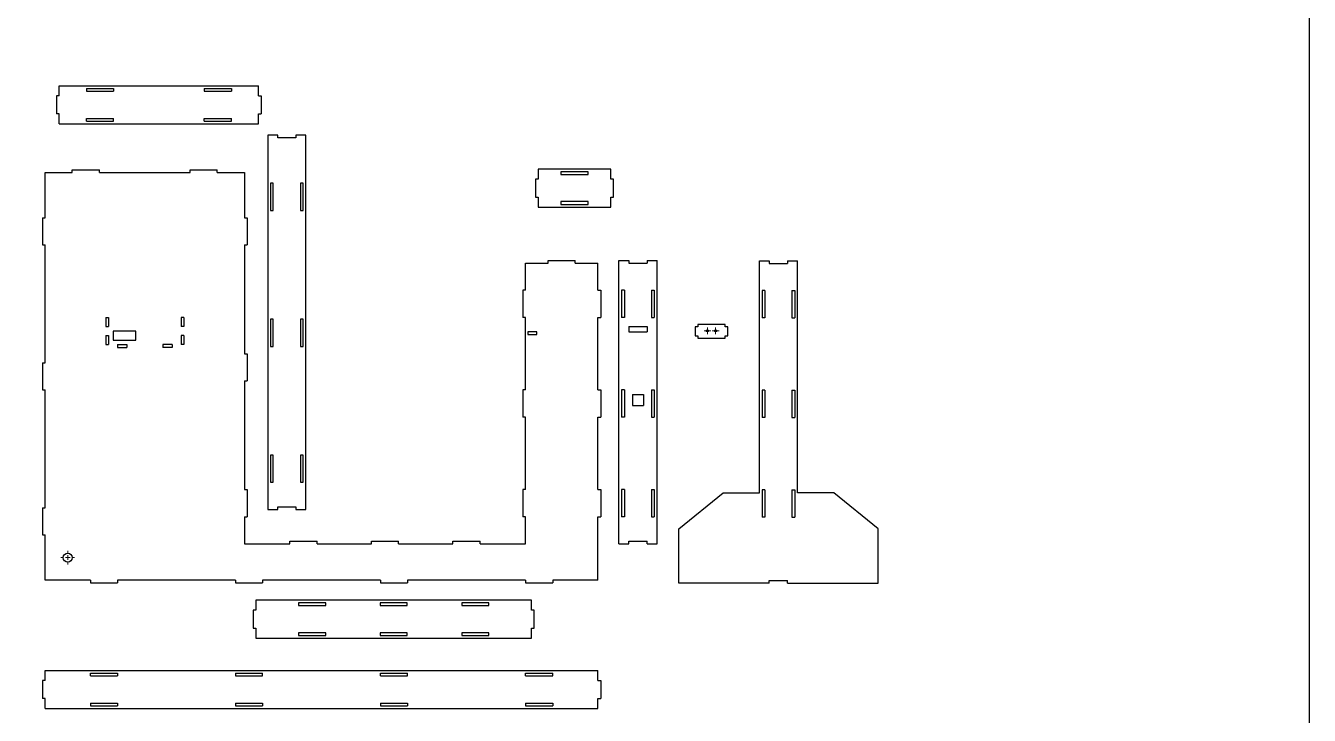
# Model space of a CAD drawing. Header units: millimetres. Extents: x 3605 to 6118, y -778 to 2197.
# Drawn here: x 4702 to 6118, y -2 to 759 of the extents above; entities that cross this region are included whole.
import ezdxf

# ---------------------------------------------------------------- set-up
doc = ezdxf.new("R2010")
doc.units = ezdxf.units.MM

# ---------------------------------------------------------------- blocks, each defined once
blk = doc.blocks.new('SW_CENTERMARKSYMBOL_0')
at = {"color": 0, "linetype": 'Continuous', "lineweight": 0}
for p, q in [((-1, 0), (-1.5, 0)), ((0, 0), (-0.5, 0)), ((0, 1), (0, 1.5)), ((0, 0), (0, 0.5)), ((0, 0), (0, -0.5)), ((0, 0), (0.5, 0)), ((1, 0), (1.5, 0)), ((0, -1), (0, -1.5))]:
    blk.add_line(p, q, dxfattribs=at)
blk = doc.blocks.new('SW_CENTERMARKSYMBOL_18')
at = {"color": 0, "linetype": 'Continuous', "lineweight": 0}
for p, q in [((-0.5, 0), (-0.75, 0)), ((0, 0), (-0.5, 0)), ((0, 0.5), (0, 0.75)), ((0, 0), (0, 0.5)), ((0, 0), (0, -0.5)), ((0, 0), (0.5, 0)), ((0.5, 0), (0.75, 0)), ((0, -0.5), (0, -0.75))]:
    blk.add_line(p, q, dxfattribs=at)
blk = doc.blocks.new('SW_CENTERMARKSYMBOL_19')
at = {"color": 0, "linetype": 'Continuous', "lineweight": 0}
for p, q in [((-0.5, 0), (-0.75, 0)), ((0, 0), (-0.5, 0)), ((0, 0.5), (0, 0.75)), ((0, 0), (0, 0.5)), ((0, 0), (0, -0.5)), ((0, 0), (0.5, 0)), ((0.5, 0), (0.75, 0)), ((0, -0.5), (0, -0.75))]:
    blk.add_line(p, q, dxfattribs=at)

msp = doc.modelspace()

# ---------------------------------------------------------------- linework, layer by layer
at = {"color": 7, "linetype": 'Continuous', "lineweight": 25}
for p, q in [((4736.08, 681.759), (4736.08, 661.759)), ((4739.08, 681.759), (4736.08, 681.759)), ((4739.08, 692.759), (4959.08, 692.759)), ((4739.08, 681.759), (4739.08, 692.759)), ((4769.08, 689.759), (4799.08, 689.759)), ((4769.08, 689.759), (4769.08, 686.759)), ((4769.08, 686.759), (4799.08, 686.759)), ((4799.08, 689.759), (4799.08, 686.759)), ((4899.08, 689.759), (4929.08, 689.759)), ((4899.08, 689.759), (4899.08, 686.759)), ((4899.08, 686.759), (4929.08, 686.759)), ((4929.08, 689.759), (4929.08, 686.759)), ((4959.08, 681.759), (4959.08, 692.759)), ((4959.08, 681.759), (4962.08, 681.759)), ((4962.08, 681.759), (4962.08, 661.759)), ((4739.08, 661.759), (4736.08, 661.759)), ((4739.08, 650.759), (4739.08, 661.759)), ((4769.08, 656.759), (4799.08, 656.759)), ((4769.08, 653.759), (4769.08, 656.759)), ((4769.08, 653.759), (4799.08, 653.759)), ((4799.08, 653.759), (4799.08, 656.759)), ((4899.08, 656.759), (4929.08, 656.759)), ((4899.08, 653.759), (4899.08, 656.759)), ((4899.08, 653.759), (4929.08, 653.759)), ((4929.08, 653.759), (4929.08, 656.759)), ((4959.08, 661.759), (4962.08, 661.759)), ((4959.08, 650.759), (4959.08, 661.759)), ((4739.08, 650.759), (4959.08, 650.759)), ((4969.267, 638.2), (4969.267, 225.2)), ((4980.267, 638.2), (4969.267, 638.2)), ((4980.267, 635.2), (4980.267, 638.2)), ((5000.267, 638.2), (5000.267, 635.2)), ((5011.267, 638.2), (5000.267, 638.2)), ((5011.267, 225.2), (5011.267, 638.2)), ((5000.267, 635.2), (4980.267, 635.2)), ((4723.549, 547.139), (4723.549, 597.139)), ((4723.549, 597.139), (4753.549, 597.139)), ((4753.549, 597.139), (4753.549, 600.139)), ((4753.549, 600.139), (4783.549, 600.139)), ((4783.549, 597.139), (4783.549, 600.139)), ((4783.549, 597.139), (4883.549, 597.139)), ((4883.549, 597.139), (4883.549, 600.139)), ((4883.549, 600.139), (4913.549, 600.139)), ((4913.549, 597.139), (4913.549, 600.139)), ((4913.549, 597.139), (4943.549, 597.139)), ((4943.549, 597.139), (4943.549, 547.139)), ((5267.657, 600.906), (5267.657, 589.906)), ((5347.657, 600.906), (5267.657, 600.906)), ((5322.657, 597.906), (5292.657, 597.906)), ((5292.657, 597.906), (5292.657, 594.906)), ((5292.657, 594.906), (5322.657, 594.906)), ((5322.657, 594.906), (5322.657, 597.906)), ((5347.657, 589.906), (5347.657, 600.906)), ((4975.267, 585.2), (4972.267, 585.2)), ((4972.267, 585.2), (4972.267, 555.2)), ((4975.267, 555.2), (4975.267, 585.2)), ((5008.267, 585.2), (5005.267, 585.2)), ((5005.267, 585.2), (5005.267, 555.2)), ((5008.267, 555.2), (5008.267, 585.2)), ((5264.657, 589.906), (5264.657, 569.906)), ((5267.657, 589.906), (5264.657, 589.906)), ((5350.657, 589.906), (5347.657, 589.906)), ((5350.657, 569.906), (5350.657, 589.906)), ((5264.657, 569.906), (5267.657, 569.906)), ((5267.657, 569.906), (5267.657, 558.906)), ((5347.657, 569.906), (5350.657, 569.906)), ((5347.657, 558.906), (5347.657, 569.906)), ((4972.267, 555.2), (4975.267, 555.2)), ((5005.267, 555.2), (5008.267, 555.2)), ((5267.657, 558.906), (5347.657, 558.906)), ((5322.657, 564.906), (5292.657, 564.906)), ((5292.657, 564.906), (5292.657, 561.906)), ((5292.657, 561.906), (5322.657, 561.906)), ((5322.657, 561.906), (5322.657, 564.906)), ((4720.549, 547.139), (4720.549, 517.139)), ((4720.549, 547.139), (4723.549, 547.139)), ((4943.549, 547.139), (4946.549, 547.139)), ((4946.549, 547.139), (4946.549, 517.139)), ((4720.549, 517.139), (4723.549, 517.139)), ((4723.549, 387.139), (4723.549, 517.139)), ((4943.549, 517.139), (4946.549, 517.139)), ((4943.549, 517.139), (4943.549, 397.139)), ((5253.549, 467.139), (5253.549, 497.139)), ((5253.549, 497.139), (5278.549, 497.139)), ((5278.549, 497.139), (5278.549, 500.139)), ((5278.549, 500.139), (5308.549, 500.139)), ((5308.549, 497.139), (5308.549, 500.139)), ((5308.549, 497.139), (5333.549, 497.139)), ((5333.549, 467.139), (5333.549, 497.139)), ((5356.673, 187.149), (5356.673, 500.149)), ((5356.673, 500.149), (5367.673, 500.149)), ((5367.673, 500.149), (5367.673, 497.149)), ((5367.673, 497.149), (5387.673, 497.149)), ((5387.673, 500.149), (5387.673, 497.149)), ((5387.673, 500.149), (5398.673, 500.149)), ((5398.673, 187.149), (5398.673, 500.149)), ((5511.602, 243.734), (5511.602, 499.734)), ((5511.602, 499.734), (5522.602, 499.734)), ((5522.602, 499.734), (5522.602, 496.734)), ((5522.602, 496.734), (5542.602, 496.734)), ((5542.602, 499.734), (5542.602, 496.734)), ((5542.602, 499.734), (5553.602, 499.734)), ((5553.602, 243.734), (5553.602, 499.734)), ((5250.549, 467.139), (5250.549, 437.139)), ((5253.549, 467.139), (5250.549, 467.139)), ((5333.549, 467.139), (5336.549, 467.139)), ((5336.549, 467.139), (5336.549, 437.139)), ((5359.673, 467.149), (5359.673, 437.149)), ((5362.673, 467.149), (5359.673, 467.149)), ((5362.673, 467.149), (5362.673, 437.149)), ((5392.673, 467.149), (5392.673, 437.149)), ((5392.673, 467.149), (5395.673, 467.149)), ((5395.673, 467.149), (5395.673, 437.149)), ((5514.602, 466.734), (5514.602, 436.734)), ((5517.602, 466.734), (5514.602, 466.734)), ((5517.602, 466.734), (5517.602, 436.734)), ((5547.602, 466.734), (5547.602, 436.734)), ((5547.602, 466.734), (5550.602, 466.734)), ((5550.602, 466.734), (5550.602, 436.734)), ((4790.549, 437.139), (4790.549, 427.139)), ((4790.549, 437.139), (4793.549, 437.139)), ((4790.549, 427.139), (4793.549, 427.139)), ((4793.549, 437.139), (4793.549, 427.139)), ((4876.549, 437.139), (4873.549, 437.139)), ((4873.549, 437.139), (4873.549, 427.139)), ((4876.549, 427.139), (4873.549, 427.139)), ((4876.549, 437.139), (4876.549, 427.139)), ((4975.267, 435.2), (4972.267, 435.2)), ((4972.267, 435.2), (4972.267, 405.2)), ((4975.267, 405.2), (4975.267, 435.2)), ((5008.267, 435.2), (5005.267, 435.2)), ((5005.267, 435.2), (5005.267, 405.2)), ((5008.267, 405.2), (5008.267, 435.2)), ((5253.549, 437.139), (5250.549, 437.139)), ((5253.549, 357.139), (5253.549, 437.139)), ((5333.549, 437.139), (5336.549, 437.139)), ((5333.549, 357.139), (5333.549, 437.139)), ((5362.673, 437.149), (5359.673, 437.149)), ((5367.673, 427.149), (5367.673, 421.149)), ((5367.673, 427.149), (5387.673, 427.149)), ((5387.673, 427.149), (5387.673, 421.149)), ((5392.673, 437.149), (5395.673, 437.149)), ((5440.833, 426.834), (5440.833, 416.834)), ((5443.833, 426.834), (5440.833, 426.834)), ((5443.833, 429.334), (5443.833, 426.834)), ((5473.833, 429.334), (5443.833, 429.334)), ((5473.833, 426.834), (5473.833, 429.334)), ((5476.833, 426.834), (5473.833, 426.834)), ((5476.833, 416.834), (5476.833, 426.834)), ((5517.602, 436.734), (5514.602, 436.734)), ((5547.602, 436.734), (5550.602, 436.734)), ((4790.549, 417.139), (4790.549, 407.139)), ((4790.549, 417.139), (4793.549, 417.139)), ((4793.549, 417.139), (4793.549, 407.139)), ((4823.549, 422.139), (4798.549, 422.139)), ((4798.549, 422.139), (4798.549, 412.139)), ((4798.549, 412.139), (4823.549, 412.139)), ((4823.549, 412.139), (4823.549, 422.139)), ((4876.549, 417.139), (4873.549, 417.139)), ((4873.549, 417.139), (4873.549, 407.139)), ((4876.549, 417.139), (4876.549, 407.139)), ((5266.049, 421.139), (5256.049, 421.139)), ((5256.049, 421.139), (5256.049, 418.139)), ((5256.049, 418.139), (5266.049, 418.139)), ((5266.049, 418.139), (5266.049, 421.139)), ((5367.673, 421.149), (5387.673, 421.149)), ((5440.833, 416.834), (5443.833, 416.834)), ((5443.833, 416.834), (5443.833, 414.334)), ((5443.833, 414.334), (5473.833, 414.334)), ((5473.833, 416.834), (5476.833, 416.834)), ((5473.833, 414.334), (5473.833, 416.834)), ((4790.549, 407.139), (4793.549, 407.139)), ((4803.549, 407.139), (4813.549, 407.139)), ((4803.549, 407.139), (4803.549, 404.139)), ((4803.549, 404.139), (4813.549, 404.139)), ((4813.549, 407.139), (4813.549, 404.139)), ((4863.549, 407.139), (4853.549, 407.139)), ((4853.549, 407.139), (4853.549, 404.139)), ((4863.549, 404.139), (4853.549, 404.139)), ((4863.549, 407.139), (4863.549, 404.139)), ((4876.549, 407.139), (4873.549, 407.139)), ((4943.549, 397.139), (4946.549, 397.139)), ((4946.549, 397.139), (4946.549, 367.139)), ((4972.267, 405.2), (4975.267, 405.2)), ((5005.267, 405.2), (5008.267, 405.2)), ((4720.549, 387.139), (4720.549, 357.139)), ((4720.549, 387.139), (4723.549, 387.139)), ((4720.549, 357.139), (4723.549, 357.139)), ((4723.549, 227.139), (4723.549, 357.139)), ((4943.549, 367.139), (4946.549, 367.139)), ((4943.549, 367.139), (4943.549, 247.139)), ((5250.549, 357.139), (5250.549, 327.139)), ((5253.549, 357.139), (5250.549, 357.139)), ((5333.549, 357.139), (5336.549, 357.139)), ((5336.549, 357.139), (5336.549, 327.139)), ((5359.673, 357.149), (5359.673, 327.149)), ((5362.673, 357.149), (5359.673, 357.149)), ((5362.673, 357.149), (5362.673, 327.149)), ((5392.673, 357.149), (5392.673, 327.149)), ((5392.673, 357.149), (5395.673, 357.149)), ((5395.673, 357.149), (5395.673, 327.149)), ((5514.602, 356.734), (5514.602, 326.734)), ((5517.602, 356.734), (5514.602, 356.734)), ((5517.602, 356.734), (5517.602, 326.734)), ((5547.602, 356.734), (5547.602, 326.734)), ((5547.602, 356.734), (5550.602, 356.734)), ((5550.602, 356.734), (5550.602, 326.734)), ((5371.673, 352.149), (5371.673, 340.149)), ((5371.673, 352.149), (5383.673, 352.149)), ((5371.673, 340.149), (5383.673, 340.149)), ((5383.673, 352.149), (5383.673, 340.149)), ((5253.549, 327.139), (5250.549, 327.139)), ((5253.549, 247.139), (5253.549, 327.139)), ((5333.549, 327.139), (5336.549, 327.139)), ((5333.549, 247.139), (5333.549, 327.139)), ((5362.673, 327.149), (5359.673, 327.149)), ((5392.673, 327.149), (5395.673, 327.149)), ((5517.602, 326.734), (5514.602, 326.734)), ((5547.602, 326.734), (5550.602, 326.734)), ((4975.267, 285.2), (4972.267, 285.2)), ((4972.267, 285.2), (4972.267, 255.2)), ((4975.267, 255.2), (4975.267, 285.2)), ((5008.267, 285.2), (5005.267, 285.2)), ((5005.267, 285.2), (5005.267, 255.2)), ((5008.267, 255.2), (5008.267, 285.2)), ((4972.267, 255.2), (4975.267, 255.2)), ((5005.267, 255.2), (5008.267, 255.2)), ((4943.549, 247.139), (4946.549, 247.139)), ((4946.549, 247.139), (4946.549, 217.139)), ((5250.549, 247.139), (5250.549, 217.139)), ((5253.549, 247.139), (5250.549, 247.139)), ((5333.549, 247.139), (5336.549, 247.139)), ((5336.549, 247.139), (5336.549, 217.139)), ((5359.673, 247.149), (5359.673, 217.149)), ((5362.673, 247.149), (5359.673, 247.149)), ((5362.673, 247.149), (5362.673, 217.149)), ((5392.673, 247.149), (5392.673, 217.149)), ((5392.673, 247.149), (5395.673, 247.149)), ((5395.673, 247.149), (5395.673, 217.149)), ((5422.602, 203.734), (5471.602, 243.734)), ((5471.602, 243.734), (5511.602, 243.734)), ((5514.602, 246.734), (5514.602, 216.734)), ((5517.602, 246.734), (5514.602, 246.734)), ((5517.602, 246.734), (5517.602, 216.734)), ((5547.602, 246.734), (5547.602, 216.734)), ((5547.602, 246.734), (5550.602, 246.734)), ((5550.602, 246.734), (5550.602, 216.734)), ((5593.602, 243.734), (5553.602, 243.734)), ((5642.602, 203.734), (5593.602, 243.734)), ((4720.549, 227.139), (4720.549, 197.139)), ((4720.549, 227.139), (4723.549, 227.139)), ((4980.267, 228.2), (5000.267, 228.2)), ((4980.267, 225.2), (4980.267, 228.2)), ((5000.267, 228.2), (5000.267, 225.2)), ((4943.549, 217.139), (4946.549, 217.139)), ((4943.549, 217.139), (4943.549, 187.139)), ((4969.267, 225.2), (4980.267, 225.2)), ((5000.267, 225.2), (5011.267, 225.2)), ((5253.549, 217.139), (5250.549, 217.139)), ((5253.549, 187.139), (5253.549, 217.139)), ((5333.549, 217.139), (5336.549, 217.139)), ((5333.549, 147.139), (5333.549, 217.139)), ((5362.673, 217.149), (5359.673, 217.149)), ((5392.673, 217.149), (5395.673, 217.149)), ((5517.602, 216.734), (5514.602, 216.734)), ((5547.602, 216.734), (5550.602, 216.734)), ((5422.602, 143.734), (5422.602, 203.734)), ((5642.602, 143.734), (5642.602, 203.734)), ((4720.549, 197.139), (4723.549, 197.139)), ((4723.549, 147.139), (4723.549, 197.139)), ((4943.549, 187.139), (4993.549, 187.139)), ((4993.549, 187.139), (4993.549, 190.139)), ((4993.549, 190.139), (5023.549, 190.139)), ((5023.549, 187.139), (5023.549, 190.139)), ((5023.549, 187.139), (5083.549, 187.139)), ((5083.549, 187.139), (5083.549, 190.139)), ((5083.549, 190.139), (5113.549, 190.139)), ((5113.549, 187.139), (5113.549, 190.139)), ((5113.549, 187.139), (5173.549, 187.139)), ((5173.549, 187.139), (5173.549, 190.139)), ((5173.549, 190.139), (5203.549, 190.139)), ((5203.549, 187.139), (5203.549, 190.139)), ((5203.549, 187.139), (5253.549, 187.139)), ((5356.673, 187.149), (5367.673, 187.149)), ((5367.673, 190.149), (5387.673, 190.149)), ((5367.673, 187.149), (5367.673, 190.149)), ((5387.673, 187.149), (5387.673, 190.149)), ((5387.673, 187.149), (5398.673, 187.149)), ((4773.549, 147.139), (4723.549, 147.139)), ((4773.549, 147.139), (4773.549, 144.139)), ((4773.549, 144.139), (4803.549, 144.139)), ((4933.549, 147.139), (4803.549, 147.139)), ((4803.549, 147.139), (4803.549, 144.139)), ((4933.549, 147.139), (4933.549, 144.139)), ((4933.549, 144.139), (4963.549, 144.139)), ((5093.549, 147.139), (4963.549, 147.139)), ((4963.549, 147.139), (4963.549, 144.139)), ((5093.549, 147.139), (5093.549, 144.139)), ((5093.549, 144.139), (5123.549, 144.139)), ((5253.549, 147.139), (5123.549, 147.139)), ((5123.549, 147.139), (5123.549, 144.139)), ((5253.549, 147.139), (5253.549, 144.139)), ((5253.549, 144.139), (5283.549, 144.139)), ((5283.549, 147.139), (5283.549, 144.139)), ((5333.549, 147.139), (5283.549, 147.139)), ((5522.602, 143.734), (5422.602, 143.734)), ((5522.602, 146.734), (5542.602, 146.734)), ((5522.602, 143.734), (5522.602, 146.734)), ((5542.602, 143.734), (5542.602, 146.734)), ((5542.602, 143.734), (5642.602, 143.734)), ((4953.165, 114.266), (4953.165, 94.266)), ((4956.165, 114.266), (4953.165, 114.266)), ((4956.165, 125.266), (4956.165, 114.266)), ((5260.165, 125.266), (4956.165, 125.266)), ((5033.165, 122.266), (5003.165, 122.266)), ((5003.165, 122.266), (5003.165, 119.266)), ((5003.165, 119.266), (5033.165, 119.266)), ((5033.165, 119.266), (5033.165, 122.266)), ((5123.165, 122.266), (5093.165, 122.266)), ((5093.165, 122.266), (5093.165, 119.266)), ((5093.165, 119.266), (5123.165, 119.266)), ((5123.165, 119.266), (5123.165, 122.266)), ((5213.165, 122.266), (5183.165, 122.266)), ((5183.165, 122.266), (5183.165, 119.266)), ((5183.165, 119.266), (5213.165, 119.266)), ((5213.165, 119.266), (5213.165, 122.266)), ((5260.165, 114.266), (5260.165, 125.266)), ((5263.165, 114.266), (5260.165, 114.266)), ((5263.165, 94.266), (5263.165, 114.266)), ((4953.165, 94.266), (4956.165, 94.266)), ((4956.165, 94.266), (4956.165, 83.266)), ((5033.165, 89.266), (5003.165, 89.266)), ((5003.165, 89.266), (5003.165, 86.266)), ((5003.165, 86.266), (5033.165, 86.266)), ((5033.165, 86.266), (5033.165, 89.266)), ((5123.165, 89.266), (5093.165, 89.266)), ((5093.165, 89.266), (5093.165, 86.266)), ((5093.165, 86.266), (5123.165, 86.266)), ((5123.165, 86.266), (5123.165, 89.266)), ((5213.165, 89.266), (5183.165, 89.266)), ((5183.165, 89.266), (5183.165, 86.266)), ((5183.165, 86.266), (5213.165, 86.266)), ((5213.165, 86.266), (5213.165, 89.266)), ((5260.165, 94.266), (5263.165, 94.266)), ((5260.165, 83.266), (5260.165, 94.266)), ((4956.165, 83.266), (5260.165, 83.266)), ((4723.549, 36.518), (4723.549, 47.518)), ((4723.549, 47.518), (5333.549, 47.518)), ((4773.549, 41.518), (4773.549, 44.518)), ((4773.549, 44.518), (4803.549, 44.518)), ((4803.549, 44.518), (4803.549, 41.518)), ((4933.549, 44.518), (4963.549, 44.518)), ((4933.549, 44.518), (4933.549, 41.518)), ((4963.549, 41.518), (4963.549, 44.518)), ((5093.549, 44.518), (5123.549, 44.518)), ((5093.549, 41.518), (5093.549, 44.518)), ((5123.549, 41.518), (5123.549, 44.518)), ((5253.549, 44.518), (5283.549, 44.518)), ((5253.549, 41.518), (5253.549, 44.518)), ((5283.549, 41.518), (5283.549, 44.518)), ((5333.549, 36.518), (5333.549, 47.518)), ((4720.549, 36.518), (4720.549, 16.518)), ((4723.549, 36.518), (4720.549, 36.518)), ((4773.549, 41.518), (4803.549, 41.518)), ((4933.549, 41.518), (4963.549, 41.518)), ((5093.549, 41.518), (5123.549, 41.518)), ((5253.549, 41.518), (5283.549, 41.518)), ((5333.549, 36.518), (5336.549, 36.518)), ((5336.549, 36.518), (5336.549, 16.518)), ((4723.549, 16.518), (4720.549, 16.518)), ((4723.549, 5.518), (4723.549, 16.518)), ((5333.549, 16.518), (5336.549, 16.518)), ((5333.549, 5.518), (5333.549, 16.518)), ((4723.549, 5.518), (5333.549, 5.518)), ((4773.549, 11.518), (4773.549, 8.518)), ((4773.549, 11.518), (4803.549, 11.518)), ((4773.549, 8.518), (4803.549, 8.518)), ((4803.549, 11.518), (4803.549, 8.518)), ((4933.549, 11.518), (4933.549, 8.518)), ((4933.549, 11.518), (4963.549, 11.518)), ((4933.549, 8.518), (4963.549, 8.518)), ((4963.549, 11.518), (4963.549, 8.518)), ((5093.549, 11.518), (5093.549, 8.518)), ((5093.549, 11.518), (5123.549, 11.518)), ((5093.549, 8.518), (5123.549, 8.518)), ((5123.549, 11.518), (5123.549, 8.518)), ((5253.549, 11.518), (5253.549, 8.518)), ((5253.549, 11.518), (5283.549, 11.518)), ((5253.549, 8.518), (5283.549, 8.518)), ((5283.549, 11.518), (5283.549, 8.518))]:
    msp.add_line(p, q, dxfattribs=at)
msp.add_lwpolyline([(3605.331, 2197.285), (6118.409, 2197.285), (6118.409, -777.524), (3605.331, -777.524)], close=True)
for centre, radius in [((5454.333, 422.334), 1.25), ((5463.333, 422.334), 1.25), ((4748.549, 172.139), 5)]:
    msp.add_circle(centre, radius, dxfattribs=at)

# ---------------------------------------------------------------- block references
at = {"color": 7, "linetype": 'Continuous', "lineweight": 0, "xscale": 5, "yscale": 5, "zscale": 5}
for name, p in [('SW_CENTERMARKSYMBOL_18', (5454.333, 422.334)), ('SW_CENTERMARKSYMBOL_19', (5463.333, 422.334)), ('SW_CENTERMARKSYMBOL_0', (4748.549, 172.139))]:
    msp.add_blockref(name, p, dxfattribs=at)

doc.saveas('drawing.dxf')
